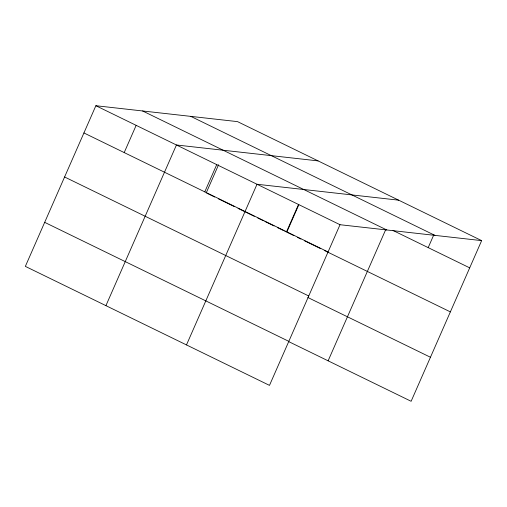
<?xml version="1.0" encoding="UTF-8"?>
<svg xmlns="http://www.w3.org/2000/svg" width="507" height="507" viewBox="0 0 507 507"><rect width="100%" height="100%" fill="white"/><g stroke="black" fill="none" stroke-linecap="round" stroke-linejoin="round"><path stroke-width="0.76" d="M481.65 240.622L237.51 121.623L95.874 105.716L25.35 266.378L269.49 385.377L340.02 224.715L481.65 240.622L411.126 401.284L288.54 341.534M124.202 152.582L136.161 125.349M105.919 305.651L176.442 144.983L318.073 160.89M204.771 191.855L216.723 164.623M206.222 192.888L218.58 164.737M186.481 344.918L257.011 184.256L398.641 200.164M286.556 231.718L298.515 204.486M298.832 204.727L286.791 232.155L293.857 235.603M328.118 360.826L385.738 229.563M428.193 247.625L433.853 234.722M190.771 116.369L434.911 235.375M393.02 230.482L469.697 267.854M142.613 110.963L386.759 229.963M95.874 105.716L340.02 224.715M83.921 132.948L328.061 251.947M206.932 193.23L214.708 197.02M218.238 198.744L234.494 206.666M238.03 208.39L246.51 212.522M247.213 212.864L254.28 216.312M257.816 218.035L263.469 220.792M264.882 221.477L274.072 225.957M277.602 227.681L283.261 230.432M284.674 231.122L286.087 231.813M297.394 237.327L300.924 239.044M304.46 240.768L320.716 248.69M324.246 250.414L450.368 311.887M64.592 176.981L308.738 295.98M307.869 297.501L430.449 357.251M44.679 222.345L288.819 341.344"/></g></svg>
